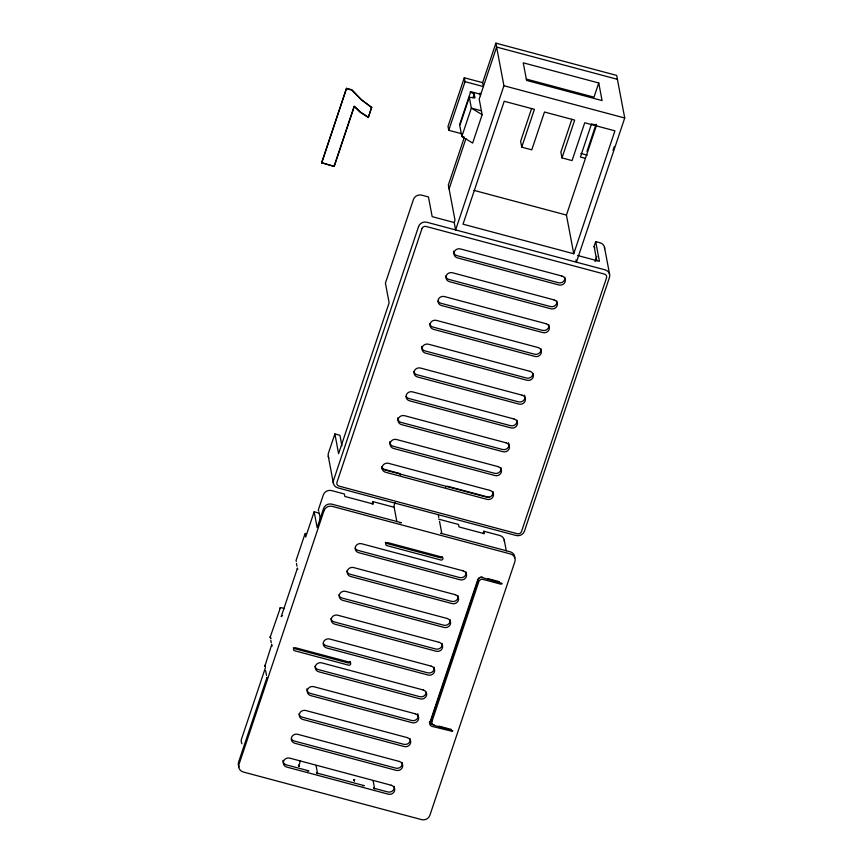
<?xml version="1.0" encoding="UTF-8"?>
<svg xmlns="http://www.w3.org/2000/svg" width="863" height="863" viewBox="0 0 863 863"><rect width="100%" height="100%" fill="white"/><g stroke="black" fill="none" stroke-linecap="round" stroke-linejoin="round"><path stroke-width="1.29" d="M265.319 666.743A1.338 1.23 -10.7 0 1 264.855 666.279L271.748 644.499A1.338 1.23 -10.7 0 0 272.298 645.891M299.148 766.128C298.274 761.91 298.08 772.353 300.195 760.54M298.943 766.268L298.641 765.384M354.283 781.134L354.013 779.807L354.844 779.699M354.218 780.778L353.992 779.925M320.486 519.731L319.234 513.118L314.154 511.759L305.675 537.066L305.071 533.625L295.998 560.691L296.397 561.403M354.24 780.476L354.013 779.807M270.216 637.056L280.367 607.854A1.338 1.23 -10.7 0 1 281.381 607.735L284.466 608.566M321.608 162.708L346.527 88.328L351.824 89.752L361.284 99.515L371.683 107.476L368.318 117.519L360.324 112.309L354.305 106.483L334.218 166.44L321.608 162.708L334.218 166.44M321.683 163.096L346.527 88.328M334.143 166.052L354.229 106.084M368.318 117.519L371.608 107.077M341.931 445.804L339.946 435.286L334.876 433.938L328.436 453.14A6.667 6.17 -10.7 0 0 328.889 457.854M265.405 667.768L241.521 739.041A6.667 6.17 -10.7 0 0 241.974 743.744M464.305 77.767L465.038 81.672L483.377 86.57L482.633 82.665L464.305 77.767L448.016 126.386L448.749 130.291L462.19 133.884M319.234 513.118L319.181 513.258A1.996 1.855 -10.7 0 0 319.094 513.744M448.749 130.291L465.038 81.672M459.623 124.736L470.702 91.651L480.777 94.337M470.152 92.017L474.229 94.024L474.963 97.94L469.299 97.292L459.796 125.664L461.834 136.473L472.644 143.075L482.147 114.703L479.192 99.062L496.613 47.066L617.412 79.32M472.989 97.724L474.229 94.024M464.208 137.67L448.35 184.973L455.006 220.173L454.208 222.535L455.61 229.925L503.927 85.739L495.88 43.15L616.678 75.415L624.726 118.004L576.408 262.19L575.966 259.871M482.633 82.665L495.88 43.15M449.094 188.889L465.901 138.716M372.104 503.981L372.902 501.597L394.143 507.271M531.608 108.511L520.626 141.284L521.727 147.152L531.791 149.838L544.467 112.017L574.672 120.086L561.996 157.907L572.061 160.594L584.736 122.773L614.931 130.842L573.744 253.754L463.021 224.175L504.208 101.262L534.402 109.331L521.727 147.152M571.867 119.267L560.885 152.039L561.996 157.907M598.749 82.977L602.072 100.572L526.581 80.41L523.248 62.816L598.749 82.977L594.003 97.163L526.311 79.083M586.98 151.359L596.074 124.229M573.744 253.754L566.441 215.07L596.592 125.103M483.075 533.614L483.873 531.23L499.72 535.47A6.667 6.17 -10.7 0 1 504.37 541.522M612.989 150.432L614.251 146.678M596.829 260.831L594.1 246.376L595.697 241.608L599.979 242.751A6.667 6.17 -10.7 0 1 604.629 248.803M595.06 261.565L596.775 256.451M353.927 780.249L354.294 779.677M280.076 608.037L279.709 608.588L280.367 607.854M353.949 780.422L354.154 780.012M305.351 533.496L306.225 533.593M503.927 85.739L624.726 118.004M596.527 125.286L591.5 123.938L580.411 157.034L585.438 158.371M481.403 110.798L471.338 108.102L469.299 97.292M346.602 88.727L351.899 90.14L361.36 99.903L371.683 107.476M580.928 153.452L587.218 155.135M464.348 137.141L461.834 136.473L471.338 108.102L482.147 114.703M473.949 190.367L566.441 215.07M594.1 246.376L594.855 247.983M454.208 222.535L432.18 216.645L428.447 196.937L421.791 195.167A6.667 6.17 -10.7 0 0 413.453 199.429L385.416 283.107L389.137 302.816L338.598 453.647L334.876 433.938M577.584 255.48L599.418 261.316L595.697 241.608M381.996 468.749L398.749 473.215A2.665 2.47 -10.7 0 1 400.54 474.995M489.44 497.444L448.21 486.43A2.665 2.47 -10.7 0 0 445.61 487.034M438.512 519.116L458.512 524.456L458.976 526.926L484.337 533.701L483.873 531.23M487.768 578.566L499.386 581.673M434.078 724.823L431.619 724.176A3.333 3.085 -10.7 0 1 429.375 721.953M438.997 726.139L451.284 729.418M368.242 117.131L360.249 111.92L355.092 106.926M270.367 637.671L270.281 636.732L270.367 637.671A1.338 1.23 -10.7 0 0 270.572 637.94M239.029 766.862A6.667 6.17 -10.7 0 1 238.576 762.158L267.023 677.293L267.077 678.081M604.478 247.196L609.591 274.294M479.968 93.085L480.464 95.685M504.219 539.914L506.29 550.874M438.318 514.898L438.803 517.476M439.537 521.338L441.716 532.913M396.872 521.727L393.916 506.042L394.909 503.064A1.996 1.855 -10.7 0 1 395.135 502.611M372.902 501.597L373.366 504.057L344.833 496.441L344.369 493.981L331.683 490.594A6.667 6.17 -10.7 0 0 323.345 494.855L318.458 509.44A1.996 1.855 -10.7 0 0 318.889 511.241M328.296 456.344L333.409 483.453M373.118 780.745L374.488 788.016M314.154 511.759L317.163 527.649L323.593 508.436A6.667 6.17 -10.7 0 1 331.931 504.175L401.371 522.719A1.996 1.855 -10.7 0 0 399.849 522.892M296.462 563.431L296.98 566.171M316.041 765.503L317.422 772.784M270.766 640.119L271.284 642.859M265.621 670.702L266.516 675.427M264.855 666.279L264.758 665.341L264.736 665.977M516.937 420.076A4.995 4.628 -10.7 0 1 510.572 425.686L409.116 398.587A4.995 4.628 -10.7 0 1 406.193 396.376M564.834 277.142A4.995 4.628 -10.7 0 1 558.469 282.74L457.012 255.642A4.995 4.628 -10.7 0 1 453.528 251.111M556.851 300.96A4.995 4.628 -10.7 0 1 550.486 306.559L449.03 279.472A4.995 4.628 -10.7 0 1 445.653 276.138M438.124 301.079A4.995 4.628 -10.7 0 0 441.047 303.291L542.503 330.389A4.995 4.628 -10.7 0 0 548.868 324.79M421.597 346.397A4.995 4.628 -10.7 0 0 425.081 350.939L526.538 378.037A4.995 4.628 -10.7 0 0 533.01 373.636M524.467 395.135A4.995 4.628 -10.7 0 1 518.555 401.856L417.099 374.758A4.995 4.628 -10.7 0 1 413.722 371.424M540.885 348.609A4.995 4.628 -10.7 0 1 534.521 354.208L433.064 327.109A4.995 4.628 -10.7 0 1 429.688 323.776M397.649 417.865A4.995 4.628 -10.7 0 0 401.133 422.406L502.59 449.504A4.995 4.628 -10.7 0 0 508.501 442.773M492.989 491.554A4.995 4.628 -10.7 0 1 486.624 497.153L385.168 470.055A4.995 4.628 -10.7 0 1 381.791 466.721M500.972 467.724A4.995 4.628 -10.7 0 1 494.607 473.323L393.15 446.236A4.995 4.628 -10.7 0 1 389.666 441.694M281.877 615.858A1.338 1.23 -10.7 0 0 281.219 616.603L297.487 568.059A1.338 1.23 -10.7 0 0 297.778 569.256M282.201 615.74A1.338 1.23 -10.7 0 1 282.546 615.697M271.144 638.264A1.338 1.23 -10.7 0 1 270.831 638.135M402.18 762.536A4.995 4.628 -10.7 0 1 395.815 768.146L294.359 741.047A4.995 4.628 -10.7 0 1 291.435 738.836M394.197 786.366A4.995 4.628 -10.7 0 1 387.832 791.964L373.409 788.113A1.996 1.855 -10.7 0 1 374.585 788.998M282.891 760.325A4.995 4.628 -10.7 0 0 286.376 764.866L308.889 770.875A1.996 1.855 -10.7 0 0 307.368 771.047M482.6 577.185A3.333 3.085 -10.7 0 0 478.436 579.321L431.532 719.278A3.333 3.085 -10.7 0 0 431.759 721.63M418.264 716.096A4.995 4.628 -10.7 0 1 411.78 720.497L310.324 693.399A4.995 4.628 -10.7 0 1 306.84 688.857M417.703 713.766A4.995 4.628 -10.7 0 1 418.145 714.898M410.162 738.717A4.995 4.628 -10.7 0 1 403.798 744.316L302.341 717.218A4.995 4.628 -10.7 0 1 298.976 713.884M314.941 666.236A4.995 4.628 -10.7 0 0 318.307 669.569L419.763 696.668A4.995 4.628 -10.7 0 0 426.246 692.277M350.324 661.479A1.661 1.543 -10.7 0 1 348.167 662.946L294.261 648.555A1.661 1.543 -10.7 0 1 293.291 647.822M434.111 667.25A4.995 4.628 -10.7 0 1 427.746 672.849L326.29 645.751A4.995 4.628 -10.7 0 1 323.366 643.539M330.907 618.598A4.995 4.628 -10.7 0 0 334.272 621.932L435.729 649.019A4.995 4.628 -10.7 0 0 442.093 643.42M450.076 619.602A4.995 4.628 -10.7 0 1 443.711 625.2L342.255 598.102A4.995 4.628 -10.7 0 1 338.889 594.769M442.298 557.11A1.661 1.543 -10.7 0 1 440.389 557.8L386.495 543.41A1.661 1.543 -10.7 0 1 385.373 542.298M346.872 570.95A4.995 4.628 -10.7 0 0 350.238 574.283L451.694 601.382A4.995 4.628 -10.7 0 0 458.059 595.772M355.297 548.253A4.995 4.628 -10.7 0 0 358.221 550.454L459.677 577.552A4.995 4.628 -10.7 0 0 466.042 571.953M514.769 557.822A6.667 6.17 -10.7 0 0 510.119 551.77L440.68 533.226A1.996 1.855 -10.7 0 1 441.554 533.712M317.508 773.755A1.996 1.855 -10.7 0 0 316.343 772.87L364.218 785.654A1.996 1.855 -10.7 0 0 362.697 785.815M452.665 730.756L452.633 730.918A1.942 1.802 -10.7 0 1 452.46 731.36L432.039 726.387A3.333 3.085 -10.7 0 1 429.871 722.568L477.768 579.623A3.333 3.085 -10.7 0 1 481.932 577.487L502.061 583.345A1.942 1.802 -10.7 0 1 501.932 583.809L501.09 584.229L483.021 579.407A3.333 3.085 -10.7 0 0 478.857 581.533L431.953 721.5A3.333 3.085 -10.7 0 0 434.132 725.319L452.665 730.756M418.577 226.527L333.56 480.238A6.667 6.17 -10.7 0 0 337.908 487.897L516.096 535.481A6.667 6.17 -10.7 0 0 524.424 531.22L609.44 277.498A6.667 6.17 -10.7 0 0 605.103 269.849L426.915 222.266A6.667 6.17 -10.7 0 0 418.577 226.527M324.013 510.659L238.997 764.381A6.667 6.17 -10.7 0 0 243.344 772.029L421.532 819.613A6.667 6.17 -10.7 0 0 429.871 815.352L514.887 561.63A6.667 6.17 -10.7 0 0 510.54 553.981L332.352 506.398A6.667 6.17 -10.7 0 0 324.013 510.659M421.985 228.598L336.969 482.32A3.333 3.085 -10.7 0 0 339.137 486.149L517.325 533.733A3.333 3.085 -10.7 0 0 521.489 531.608L606.506 277.886A3.333 3.085 -10.7 0 0 604.337 274.056L426.149 226.473A3.333 3.085 -10.7 0 0 421.985 228.598M561.878 276.02L460.421 248.932A4.995 4.628 -10.7 0 0 454.165 252.125A4.995 4.628 -10.7 0 0 457.433 257.864L558.89 284.963A4.995 4.628 -10.7 0 0 565.136 281.759A4.995 4.628 -10.7 0 0 561.878 276.02M553.895 299.849L452.439 272.751A4.995 4.628 -10.7 0 0 446.182 275.944A4.995 4.628 -10.7 0 0 449.45 281.683L550.907 308.781A4.995 4.628 -10.7 0 0 557.153 305.588A4.995 4.628 -10.7 0 0 553.895 299.849M545.912 323.668L444.456 296.57A4.995 4.628 -10.7 0 0 438.199 299.774A4.995 4.628 -10.7 0 0 441.468 305.513L542.924 332.6A4.995 4.628 -10.7 0 0 549.17 329.407A4.995 4.628 -10.7 0 0 545.912 323.668M537.929 347.498L436.473 320.4A4.995 4.628 -10.7 0 0 430.216 323.593A4.995 4.628 -10.7 0 0 433.485 329.332L534.941 356.43A4.995 4.628 -10.7 0 0 541.187 353.237A4.995 4.628 -10.7 0 0 537.929 347.498M529.947 371.317L428.49 344.218A4.995 4.628 -10.7 0 0 422.234 347.422A4.995 4.628 -10.7 0 0 425.502 353.15L526.959 380.249A4.995 4.628 -10.7 0 0 533.205 377.055A4.995 4.628 -10.7 0 0 529.947 371.317M521.964 395.146L420.508 368.048A4.995 4.628 -10.7 0 0 414.251 371.241A4.995 4.628 -10.7 0 0 417.519 376.98L518.976 404.078A4.995 4.628 -10.7 0 0 525.222 400.874A4.995 4.628 -10.7 0 0 521.964 395.146M513.981 418.965L412.525 391.867A4.995 4.628 -10.7 0 0 406.268 395.06A4.995 4.628 -10.7 0 0 409.537 400.799L510.993 427.897A4.995 4.628 -10.7 0 0 517.239 424.704A4.995 4.628 -10.7 0 0 513.981 418.965M505.998 442.784L404.542 415.686A4.995 4.628 -10.7 0 0 398.285 418.889A4.995 4.628 -10.7 0 0 401.554 424.628L503.01 451.727A4.995 4.628 -10.7 0 0 509.256 448.523A4.995 4.628 -10.7 0 0 505.998 442.784M498.016 466.613L396.559 439.515A4.995 4.628 -10.7 0 0 390.303 442.708A4.995 4.628 -10.7 0 0 393.571 448.447L495.028 475.545A4.995 4.628 -10.7 0 0 501.274 472.352A4.995 4.628 -10.7 0 0 498.016 466.613M490.033 490.432L388.577 463.334A4.995 4.628 -10.7 0 0 382.32 466.538A4.995 4.628 -10.7 0 0 385.588 472.266L487.045 499.364A4.995 4.628 -10.7 0 0 493.291 496.171A4.995 4.628 -10.7 0 0 490.033 490.432M441.813 557.045L387.908 542.644A1.661 1.543 -10.7 0 0 385.826 543.712A1.661 1.543 -10.7 0 0 386.915 545.621L440.81 560.022A1.661 1.543 -10.7 0 0 442.892 558.954A1.661 1.543 -10.7 0 0 441.813 557.045M463.097 570.842L361.64 543.744A4.995 4.628 -10.7 0 0 355.383 546.937A4.995 4.628 -10.7 0 0 358.641 552.676L460.098 579.774A4.995 4.628 -10.7 0 0 466.354 576.57A4.995 4.628 -10.7 0 0 463.097 570.842M455.114 594.661L353.657 567.563A4.995 4.628 -10.7 0 0 347.401 570.756A4.995 4.628 -10.7 0 0 350.658 576.495L452.115 603.593A4.995 4.628 -10.7 0 0 458.372 600.4A4.995 4.628 -10.7 0 0 455.114 594.661M447.131 618.48L345.675 591.392A4.995 4.628 -10.7 0 0 339.418 594.585A4.995 4.628 -10.7 0 0 342.676 600.324L444.132 627.423A4.995 4.628 -10.7 0 0 450.389 624.219A4.995 4.628 -10.7 0 0 447.131 618.48M439.148 642.309L337.692 615.211A4.995 4.628 -10.7 0 0 331.435 618.404A4.995 4.628 -10.7 0 0 334.693 624.143L436.149 651.241A4.995 4.628 -10.7 0 0 442.406 648.048A4.995 4.628 -10.7 0 0 439.148 642.309M431.166 666.128L329.709 639.03A4.995 4.628 -10.7 0 0 323.452 642.234A4.995 4.628 -10.7 0 0 326.71 647.973L428.167 675.06A4.995 4.628 -10.7 0 0 434.423 671.867A4.995 4.628 -10.7 0 0 431.166 666.128M349.58 662.191L295.685 647.789A1.661 1.543 -10.7 0 0 293.593 648.857A1.661 1.543 -10.7 0 0 294.682 650.767L348.587 665.168A1.661 1.543 -10.7 0 0 350.669 664.1A1.661 1.543 -10.7 0 0 349.58 662.191M423.183 689.958L321.726 662.86A4.995 4.628 -10.7 0 0 315.47 666.053A4.995 4.628 -10.7 0 0 318.727 671.792L420.184 698.89A4.995 4.628 -10.7 0 0 426.441 695.697A4.995 4.628 -10.7 0 0 423.183 689.958M415.2 713.777L313.744 686.678A4.995 4.628 -10.7 0 0 307.487 689.882A4.995 4.628 -10.7 0 0 310.745 695.61L412.201 722.709A4.995 4.628 -10.7 0 0 418.458 719.515A4.995 4.628 -10.7 0 0 415.2 713.777M407.217 737.606L305.761 710.508A4.995 4.628 -10.7 0 0 299.504 713.701A4.995 4.628 -10.7 0 0 302.762 719.44L404.218 746.538A4.995 4.628 -10.7 0 0 410.475 743.334A4.995 4.628 -10.7 0 0 407.217 737.606M399.235 761.425L297.778 734.327A4.995 4.628 -10.7 0 0 291.521 737.52A4.995 4.628 -10.7 0 0 294.779 743.259L396.236 770.357A4.995 4.628 -10.7 0 0 402.492 767.164A4.995 4.628 -10.7 0 0 399.235 761.425M391.252 785.244L289.795 758.145A4.995 4.628 -10.7 0 0 283.539 761.349A4.995 4.628 -10.7 0 0 286.796 767.088L388.253 794.176A4.995 4.628 -10.7 0 0 394.51 790.983A4.995 4.628 -10.7 0 0 391.252 785.244"/></g></svg>
